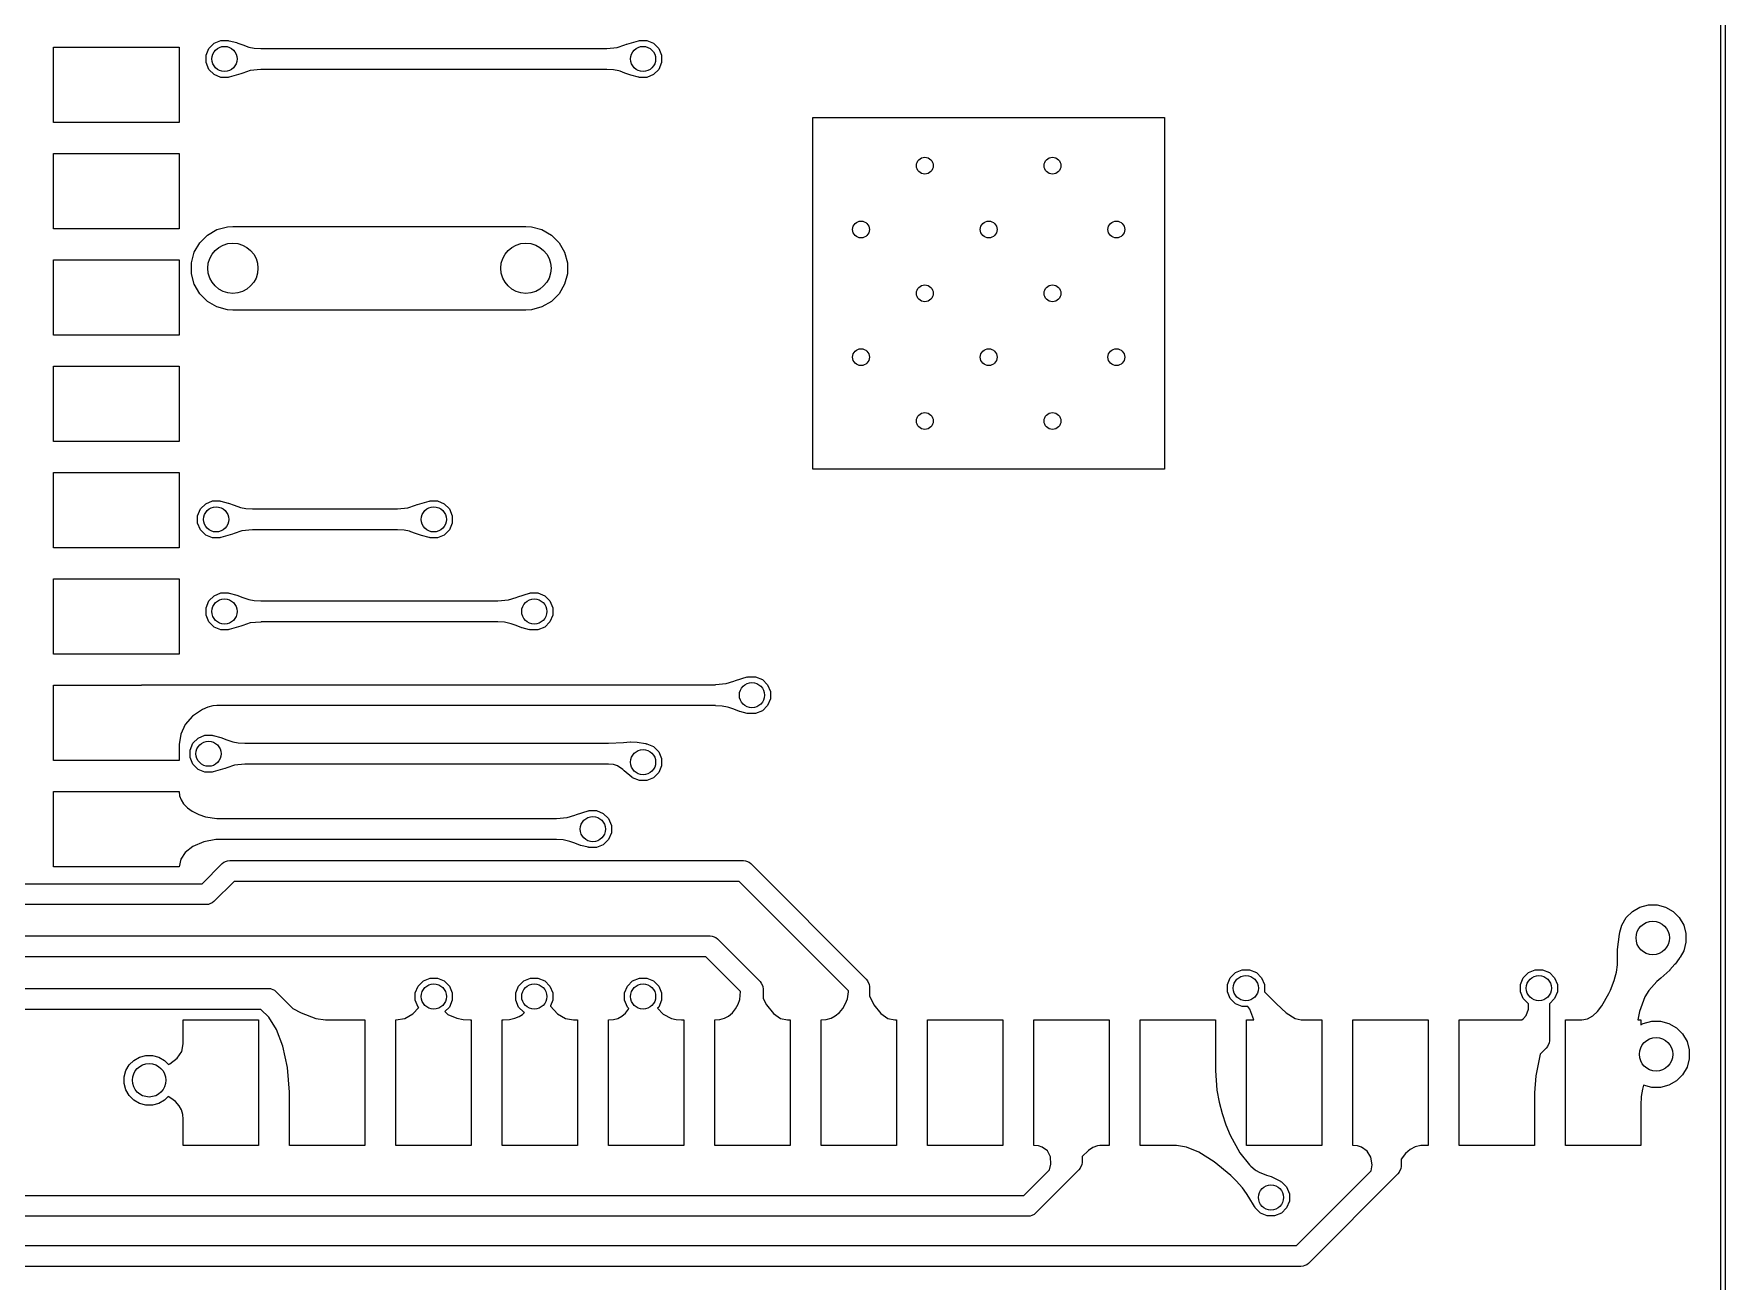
# Model space of a CAD drawing. Extents: x 89 to 178, y -115 to -57.
# Drawn here: x 151.82 to 172.03, y -87.2 to -72.3 of the extents above; entities that cross this region are included whole.
import ezdxf

# ---------------------------------------------------------------- set-up
doc = ezdxf.new("R2010")
doc.units = 0
doc.layers.add('BLACK', color=7, linetype='CONTINUOUS')

msp = doc.modelspace()

# ---------------------------------------------------------------- linework, layer by layer
at = {"layer": 'BLACK', "linetype": 'CONTINUOUS'}
for p, q in [((171.975, -90.3), (171.975091, -63.030772)), ((172.025092, -63.020889), (172.025, -90.275)), ((152.057999, -73.36), (152.057999, -72.46)), ((152.057999, -72.46), (153.557999, -72.46)), ((153.557999, -72.46), (153.557999, -73.36)), ((153.879323, -72.556105), (153.912919, -72.474997)), ((153.912919, -72.474997), (153.974997, -72.412919)), ((153.974997, -72.412919), (154.056105, -72.379323)), ((154.056105, -72.379323), (154.143895, -72.379323)), ((154.143895, -72.379323), (154.152325, -72.382815)), ((154.152325, -72.382815), (154.155238, -72.382249)), ((154.155238, -72.382249), (154.155791, -72.382375)), ((154.155791, -72.382375), (154.245672, -72.40544)), ((154.245672, -72.40544), (154.246805, -72.405795)), ((154.246805, -72.405795), (154.317303, -72.431993)), ((154.317303, -72.431993), (154.390248, -72.457943)), ((154.390248, -72.457943), (154.390252, -72.457943)), ((154.390252, -72.457943), (154.390253, -72.457944)), ((154.390253, -72.457944), (154.455291, -72.470367)), ((154.455291, -72.470367), (154.455293, -72.470367)), ((154.455293, -72.470367), (154.455298, -72.470368)), ((154.455298, -72.470368), (154.534576, -72.474431)), ((154.534576, -72.474431), (154.535772, -72.475)), ((154.535772, -72.475), (158.662893, -72.475)), ((158.662893, -72.475), (158.664964, -72.474029)), ((158.664964, -72.474029), (158.791634, -72.462466)), ((158.791634, -72.462466), (158.882702, -72.431994)), ((158.882702, -72.431994), (158.903221, -72.423827)), ((158.903221, -72.423827), (158.904269, -72.423467)), ((158.904269, -72.423467), (159.043913, -72.382869)), ((159.043913, -72.382869), (159.046785, -72.383185)), ((159.046785, -72.383185), (159.056111, -72.379323)), ((159.056111, -72.379323), (159.143901, -72.379323)), ((159.143901, -72.379323), (159.225009, -72.412919)), ((159.225009, -72.412919), (159.287087, -72.474997)), ((159.287087, -72.474997), (159.320683, -72.556105)), ((153.879323, -72.643895), (153.879323, -72.556105)), ((153.912919, -72.725003), (153.879323, -72.643895)), ((153.974997, -72.787081), (153.912919, -72.725003)), ((154.535041, -72.72597), (154.408366, -72.737534)), ((154.53711, -72.725), (154.535041, -72.72597)), ((158.664236, -72.725), (154.53711, -72.725)), ((158.66543, -72.725568), (158.664236, -72.725)), ((158.744714, -72.729632), (158.66543, -72.725568)), ((158.80975, -72.742055), (158.744714, -72.729632)), ((159.287087, -72.725003), (159.225009, -72.787081)), ((159.320683, -72.643895), (159.287087, -72.725003)), ((159.320683, -72.556105), (159.320683, -72.643895)), ((154.056105, -72.820677), (153.974997, -72.787081)), ((154.143895, -72.820677), (154.056105, -72.820677)), ((154.153222, -72.816813), (154.143895, -72.820677)), ((154.156093, -72.81713), (154.153222, -72.816813)), ((154.29573, -72.776532), (154.156093, -72.81713)), ((154.296789, -72.776168), (154.29573, -72.776532)), ((154.317293, -72.768009), (154.296789, -72.776168)), ((154.317336, -72.767993), (154.317293, -72.768009)), ((154.408366, -72.737534), (154.317336, -72.767993)), ((158.809754, -72.742056), (158.80975, -72.742055)), ((158.809758, -72.742057), (158.809754, -72.742056)), ((158.825289, -72.747581), (158.809758, -72.742057)), ((158.88268, -72.767997), (158.825289, -72.747581)), ((158.953183, -72.794197), (158.88268, -72.767997)), ((158.954351, -72.794563), (158.953183, -72.794197)), ((159.044191, -72.817618), (158.954351, -72.794563)), ((159.044767, -72.81775), (159.044191, -72.817618)), ((159.047678, -72.817183), (159.044767, -72.81775)), ((159.056111, -72.820677), (159.047678, -72.817183)), ((159.143901, -72.820677), (159.056111, -72.820677)), ((159.225009, -72.787081), (159.143901, -72.820677)), ((161.127999, -77.5), (161.127999, -73.3)), ((161.127999, -73.3), (165.327999, -73.3)), ((165.327999, -73.3), (165.327999, -77.5)), ((153.557999, -73.36), (152.057999, -73.36)), ((152.057999, -74.63), (152.057999, -73.73)), ((152.057999, -73.73), (153.557999, -73.73)), ((153.557999, -73.73), (153.557999, -74.63)), ((153.557999, -74.63), (152.057999, -74.63)), ((153.803323, -74.795619), (153.895619, -74.703323)), ((153.895619, -74.703323), (154.008658, -74.63806)), ((154.008658, -74.63806), (154.134737, -74.604278)), ((154.134737, -74.604278), (154.2, -74.6)), ((154.2, -74.6), (157.7, -74.6)), ((157.7, -74.6), (157.765263, -74.604278)), ((157.765263, -74.604278), (157.891342, -74.63806)), ((157.891342, -74.63806), (158.004381, -74.703323)), ((158.004381, -74.703323), (158.096677, -74.795619)), ((153.704278, -75.034737), (153.73806, -74.908658)), ((153.73806, -74.908658), (153.803323, -74.795619)), ((158.096677, -74.795619), (158.16194, -74.908658)), ((158.16194, -74.908658), (158.195722, -75.034737)), ((152.057999, -75.9), (152.057999, -75)), ((152.057999, -75), (153.557999, -75)), ((153.557999, -75), (153.557999, -75.9)), ((153.704278, -75.165263), (153.704278, -75.034737)), ((158.195722, -75.034737), (158.195722, -75.165263)), ((153.73806, -75.291342), (153.704278, -75.165263)), ((153.803323, -75.404381), (153.73806, -75.291342)), ((158.16194, -75.291342), (158.096677, -75.404381)), ((158.195722, -75.165263), (158.16194, -75.291342)), ((153.895619, -75.496677), (153.803323, -75.404381)), ((154.008658, -75.56194), (153.895619, -75.496677)), ((158.004381, -75.496677), (157.891342, -75.56194)), ((158.096677, -75.404381), (158.004381, -75.496677)), ((154.134737, -75.595722), (154.008658, -75.56194)), ((154.2, -75.6), (154.134737, -75.595722)), ((157.7, -75.6), (154.2, -75.6)), ((157.765263, -75.595722), (157.7, -75.6)), ((157.891342, -75.56194), (157.765263, -75.595722)), ((153.557999, -75.9), (152.057999, -75.9)), ((152.057999, -77.17), (152.057999, -76.27)), ((152.057999, -76.27), (153.557999, -76.27)), ((153.557999, -76.27), (153.557999, -77.17)), ((153.557999, -77.17), (152.057999, -77.17)), ((152.057999, -78.44), (152.057999, -77.54)), ((152.057999, -77.54), (153.557999, -77.54)), ((153.557999, -77.54), (153.557999, -78.44)), ((165.327999, -77.5), (161.127999, -77.5)), ((153.779323, -78.056105), (153.812919, -77.974997)), ((153.812919, -77.974997), (153.874997, -77.912919)), ((153.874997, -77.912919), (153.956105, -77.879323)), ((153.956105, -77.879323), (154.043895, -77.879323)), ((154.043895, -77.879323), (154.052325, -77.882815)), ((154.052325, -77.882815), (154.055238, -77.882249)), ((154.055238, -77.882249), (154.055791, -77.882375)), ((154.055791, -77.882375), (154.145672, -77.90544)), ((154.145672, -77.90544), (154.146805, -77.905795)), ((154.146805, -77.905795), (154.217303, -77.931993)), ((154.217303, -77.931993), (154.290248, -77.957943)), ((154.290248, -77.957943), (154.290252, -77.957943)), ((154.290252, -77.957943), (154.290253, -77.957944)), ((154.290253, -77.957944), (154.355291, -77.970367)), ((154.355291, -77.970367), (154.355293, -77.970367)), ((154.355293, -77.970367), (154.355298, -77.970368)), ((154.355298, -77.970368), (154.434576, -77.974431)), ((154.434576, -77.974431), (154.435772, -77.975)), ((154.435772, -77.975), (156.162887, -77.975)), ((156.162887, -77.975), (156.164958, -77.974029)), ((156.164958, -77.974029), (156.291628, -77.962466)), ((156.291628, -77.962466), (156.382696, -77.931994)), ((156.382696, -77.931994), (156.403215, -77.923827)), ((156.403215, -77.923827), (156.404263, -77.923467)), ((156.404263, -77.923467), (156.543907, -77.882869)), ((156.543907, -77.882869), (156.546779, -77.883185)), ((156.546779, -77.883185), (156.556105, -77.879323)), ((156.556105, -77.879323), (156.643895, -77.879323)), ((156.643895, -77.879323), (156.725003, -77.912919)), ((156.725003, -77.912919), (156.787081, -77.974997)), ((156.787081, -77.974997), (156.820677, -78.056105)), ((153.779323, -78.143895), (153.779323, -78.056105)), ((153.812919, -78.225003), (153.779323, -78.143895)), ((156.820677, -78.143895), (156.787081, -78.225003)), ((156.820677, -78.056105), (156.820677, -78.143895)), ((153.874997, -78.287081), (153.812919, -78.225003)), ((153.956105, -78.320677), (153.874997, -78.287081)), ((154.043895, -78.320677), (153.956105, -78.320677)), ((154.053222, -78.316813), (154.043895, -78.320677)), ((154.056093, -78.31713), (154.053222, -78.316813)), ((154.19573, -78.276532), (154.056093, -78.31713)), ((154.196789, -78.276168), (154.19573, -78.276532)), ((154.217293, -78.268009), (154.196789, -78.276168)), ((154.217336, -78.267993), (154.217293, -78.268009)), ((154.308366, -78.237534), (154.217336, -78.267993)), ((154.435041, -78.22597), (154.308366, -78.237534)), ((154.43711, -78.225), (154.435041, -78.22597)), ((156.16423, -78.225), (154.43711, -78.225)), ((156.165424, -78.225568), (156.16423, -78.225)), ((156.244708, -78.229632), (156.165424, -78.225568)), ((156.309744, -78.242055), (156.244708, -78.229632)), ((156.309748, -78.242056), (156.309744, -78.242055)), ((156.309752, -78.242057), (156.309748, -78.242056)), ((156.325283, -78.247581), (156.309752, -78.242057)), ((156.382674, -78.267997), (156.325283, -78.247581)), ((156.453177, -78.294197), (156.382674, -78.267997)), ((156.454345, -78.294563), (156.453177, -78.294197)), ((156.544185, -78.317618), (156.454345, -78.294563)), ((156.544761, -78.31775), (156.544185, -78.317618)), ((156.547672, -78.317183), (156.544761, -78.31775)), ((156.556105, -78.320677), (156.547672, -78.317183)), ((156.643895, -78.320677), (156.556105, -78.320677)), ((156.725003, -78.287081), (156.643895, -78.320677)), ((156.787081, -78.225003), (156.725003, -78.287081)), ((153.557999, -78.44), (152.057999, -78.44)), ((152.057999, -79.71), (152.057999, -78.81)), ((152.057999, -78.81), (153.557999, -78.81)), ((153.557999, -78.81), (153.557999, -79.71)), ((153.974997, -79.012919), (154.056105, -78.979323)), ((154.056105, -78.979323), (154.143895, -78.979323)), ((154.143895, -78.979323), (154.152325, -78.982815)), ((154.152325, -78.982815), (154.155238, -78.982249)), ((154.155238, -78.982249), (154.155791, -78.982375)), ((154.155791, -78.982375), (154.245672, -79.00544)), ((157.604263, -79.023467), (157.743907, -78.982869)), ((157.743907, -78.982869), (157.746779, -78.983185)), ((157.746779, -78.983185), (157.756105, -78.979323)), ((157.756105, -78.979323), (157.843895, -78.979323)), ((157.843895, -78.979323), (157.925003, -79.012919)), ((153.879323, -79.156105), (153.912919, -79.074997)), ((153.879323, -79.243895), (153.879323, -79.156105)), ((153.912919, -79.074997), (153.974997, -79.012919)), ((154.245672, -79.00544), (154.246805, -79.005795)), ((154.246805, -79.005795), (154.317303, -79.031993)), ((154.317303, -79.031993), (154.390248, -79.057943)), ((154.390248, -79.057943), (154.390252, -79.057943)), ((154.390252, -79.057943), (154.390253, -79.057944)), ((154.390253, -79.057944), (154.455291, -79.070367)), ((154.455291, -79.070367), (154.455293, -79.070367)), ((154.455293, -79.070367), (154.455298, -79.070368)), ((154.455298, -79.070368), (154.534576, -79.074431)), ((154.534576, -79.074431), (154.535772, -79.075)), ((154.535772, -79.075), (157.362887, -79.075)), ((157.362887, -79.075), (157.364958, -79.074029)), ((157.364958, -79.074029), (157.491628, -79.062466)), ((157.491628, -79.062466), (157.582696, -79.031994)), ((157.582696, -79.031994), (157.603215, -79.023827)), ((157.603215, -79.023827), (157.604263, -79.023467)), ((157.925003, -79.012919), (157.987081, -79.074997)), ((157.987081, -79.074997), (158.020677, -79.156105)), ((158.020677, -79.156105), (158.020677, -79.243895)), ((153.912919, -79.325003), (153.879323, -79.243895)), ((153.974997, -79.387081), (153.912919, -79.325003)), ((154.056105, -79.420677), (153.974997, -79.387081)), ((154.29573, -79.376532), (154.156093, -79.41713)), ((154.296789, -79.376168), (154.29573, -79.376532)), ((154.317293, -79.368009), (154.296789, -79.376168)), ((154.317336, -79.367993), (154.317293, -79.368009)), ((154.408366, -79.337534), (154.317336, -79.367993)), ((154.535041, -79.32597), (154.408366, -79.337534)), ((154.53711, -79.325), (154.535041, -79.32597)), ((157.36423, -79.325), (154.53711, -79.325)), ((157.365424, -79.325568), (157.36423, -79.325)), ((157.444708, -79.329632), (157.365424, -79.325568)), ((157.509744, -79.342055), (157.444708, -79.329632)), ((157.509748, -79.342056), (157.509744, -79.342055)), ((157.509752, -79.342057), (157.509748, -79.342056)), ((157.525283, -79.347581), (157.509752, -79.342057)), ((157.582674, -79.367997), (157.525283, -79.347581)), ((157.653177, -79.394197), (157.582674, -79.367997)), ((157.654345, -79.394563), (157.653177, -79.394197)), ((157.744185, -79.417618), (157.654345, -79.394563)), ((157.925003, -79.387081), (157.843895, -79.420677)), ((157.987081, -79.325003), (157.925003, -79.387081)), ((158.020677, -79.243895), (157.987081, -79.325003)), ((154.143895, -79.420677), (154.056105, -79.420677)), ((154.153222, -79.416813), (154.143895, -79.420677)), ((154.156093, -79.41713), (154.153222, -79.416813)), ((157.744761, -79.41775), (157.744185, -79.417618)), ((157.747672, -79.417183), (157.744761, -79.41775)), ((157.756105, -79.420677), (157.747672, -79.417183)), ((157.843895, -79.420677), (157.756105, -79.420677)), ((153.557999, -79.71), (152.057999, -79.71)), ((160.204263, -80.023467), (160.343907, -79.982869)), ((160.343907, -79.982869), (160.346779, -79.983185)), ((160.346779, -79.983185), (160.356105, -79.979323)), ((160.356105, -79.979323), (160.443895, -79.979323)), ((160.443895, -79.979323), (160.525003, -80.012919)), ((152.057999, -80.98), (152.057999, -80.08)), ((152.057999, -80.08), (153.10734, -80.08)), ((153.10734, -80.08), (153.113612, -80.077402)), ((153.113612, -80.077402), (153.113613, -80.077402)), ((153.113613, -80.077402), (153.137999, -80.075)), ((153.137999, -80.075), (159.962887, -80.075)), ((159.962887, -80.075), (159.964958, -80.074029)), ((159.964958, -80.074029), (160.091628, -80.062466)), ((160.091628, -80.062466), (160.182696, -80.031994)), ((160.182696, -80.031994), (160.203215, -80.023827)), ((160.203215, -80.023827), (160.204263, -80.023467)), ((160.525003, -80.012919), (160.587081, -80.074997)), ((160.587081, -80.074997), (160.620677, -80.156105)), ((160.620677, -80.156105), (160.620677, -80.243895)), ((153.835468, -80.371685), (153.718443, -80.450341)), ((153.900493, -80.344575), (153.835468, -80.371685)), ((153.962348, -80.328968), (153.900493, -80.344575)), ((154.007999, -80.325), (153.962348, -80.328968)), ((159.96423, -80.325), (154.007999, -80.325)), ((159.965424, -80.325568), (159.96423, -80.325)), ((160.044708, -80.329632), (159.965424, -80.325568)), ((160.109744, -80.342055), (160.044708, -80.329632)), ((160.109748, -80.342056), (160.109744, -80.342055)), ((160.109752, -80.342057), (160.109748, -80.342056)), ((160.125283, -80.347581), (160.109752, -80.342057)), ((160.182674, -80.367997), (160.125283, -80.347581)), ((160.253177, -80.394197), (160.182674, -80.367997)), ((160.254345, -80.394563), (160.253177, -80.394197)), ((160.344185, -80.417618), (160.254345, -80.394563)), ((160.525003, -80.387081), (160.443895, -80.420677)), ((160.587081, -80.325003), (160.525003, -80.387081)), ((160.620677, -80.243895), (160.587081, -80.325003)), ((153.630477, -80.550543), (153.57654, -80.664477)), ((153.718443, -80.450341), (153.630477, -80.550543)), ((160.344761, -80.41775), (160.344185, -80.417618)), ((160.347672, -80.417183), (160.344761, -80.41775)), ((160.356105, -80.420677), (160.347672, -80.417183)), ((160.443895, -80.420677), (160.356105, -80.420677)), ((153.57654, -80.664477), (153.557999, -80.790325)), ((153.557999, -80.790325), (153.557999, -80.98)), ((153.688824, -80.856105), (153.72242, -80.774997)), ((153.72242, -80.774997), (153.784498, -80.712919)), ((153.784498, -80.712919), (153.865606, -80.679323)), ((153.865606, -80.679323), (153.953396, -80.679323)), ((153.953396, -80.679323), (153.961826, -80.682815)), ((153.961826, -80.682815), (153.964739, -80.682249)), ((153.964739, -80.682249), (153.965292, -80.682375)), ((153.965292, -80.682375), (154.055173, -80.70544)), ((154.055173, -80.70544), (154.056306, -80.705795)), ((154.056306, -80.705795), (154.126804, -80.731993)), ((154.126804, -80.731993), (154.199749, -80.757943)), ((154.199749, -80.757943), (154.199753, -80.757943)), ((154.199753, -80.757943), (154.199754, -80.757944)), ((154.199754, -80.757944), (154.264792, -80.770367)), ((154.264792, -80.770367), (154.264794, -80.770367)), ((154.264794, -80.770367), (154.264799, -80.770368)), ((154.264799, -80.770368), (154.344077, -80.774431)), ((154.344077, -80.774431), (154.345273, -80.775)), ((154.345273, -80.775), (158.687236, -80.775)), ((158.687236, -80.775), (158.688611, -80.774385)), ((158.688611, -80.774385), (158.865753, -80.76453)), ((158.865753, -80.76453), (158.946697, -80.758221)), ((158.946697, -80.758221), (158.948037, -80.758196)), ((158.948037, -80.758196), (159.028809, -80.76133)), ((159.028809, -80.76133), (159.030154, -80.761462)), ((159.030154, -80.761462), (159.130024, -80.777144)), ((159.130024, -80.777144), (159.13191, -80.777441)), ((159.13191, -80.777441), (159.134991, -80.779323)), ((159.134991, -80.779323), (159.143895, -80.779323)), ((159.143895, -80.779323), (159.225003, -80.812919)), ((153.557999, -80.98), (152.057999, -80.98)), ((153.688824, -80.943895), (153.688824, -80.856105)), ((153.72242, -81.025003), (153.688824, -80.943895)), ((159.225003, -80.812919), (159.287081, -80.874997)), ((159.287081, -80.874997), (159.320677, -80.956105)), ((159.320677, -80.956105), (159.320677, -81.043895)), ((153.784498, -81.087081), (153.72242, -81.025003)), ((153.865606, -81.120677), (153.784498, -81.087081)), ((153.953396, -81.120677), (153.865606, -81.120677)), ((153.962723, -81.116813), (153.953396, -81.120677)), ((153.965594, -81.11713), (153.962723, -81.116813)), ((154.105231, -81.076532), (153.965594, -81.11713)), ((154.10629, -81.076168), (154.105231, -81.076532)), ((154.126794, -81.068009), (154.10629, -81.076168)), ((154.126837, -81.067993), (154.126794, -81.068009)), ((154.217867, -81.037534), (154.126837, -81.067993)), ((154.344542, -81.02597), (154.217867, -81.037534)), ((154.346611, -81.025), (154.344542, -81.02597)), ((158.68687, -81.025), (154.346611, -81.025)), ((158.688425, -81.025779), (158.68687, -81.025)), ((158.745004, -81.029838), (158.688425, -81.025779)), ((158.745006, -81.029838), (158.745004, -81.029838)), ((158.74501, -81.029839), (158.745006, -81.029838)), ((158.793401, -81.043714), (158.74501, -81.029839)), ((158.793403, -81.043715), (158.793401, -81.043714)), ((158.85822, -81.089359), (158.793402, -81.043715)), ((158.793402, -81.043715), (158.793403, -81.043715)), ((158.85822, -81.08936), (158.85822, -81.089359)), ((158.872913, -81.103224), (158.85822, -81.08936)), ((158.873518, -81.103756), (158.872913, -81.103224)), ((158.965054, -81.178917), (158.873518, -81.103756)), ((158.965943, -81.179579), (158.965054, -81.178917)), ((158.967889, -81.179973), (158.965943, -81.179579)), ((158.974997, -81.187081), (158.967889, -81.179973)), ((159.056105, -81.220677), (158.974997, -81.187081)), ((159.225003, -81.187081), (159.143895, -81.220677)), ((159.287081, -81.125003), (159.225003, -81.187081)), ((159.320677, -81.043895), (159.287081, -81.125003)), ((152.057999, -82.25), (152.057999, -81.35)), ((152.057999, -81.35), (153.557999, -81.35)), ((153.557999, -81.35), (153.563571, -81.400925)), ((153.563571, -81.400925), (153.581366, -81.451526)), ((159.143895, -81.220677), (159.056105, -81.220677)), ((153.581366, -81.451526), (153.609556, -81.496692)), ((153.609556, -81.496692), (153.65691, -81.54597)), ((153.65691, -81.54597), (153.713997, -81.586987)), ((153.713997, -81.586987), (153.793161, -81.626868)), ((158.304265, -81.623467), (158.443909, -81.582869)), ((158.443909, -81.582869), (158.446781, -81.583185)), ((158.446781, -81.583185), (158.456107, -81.579323)), ((158.456107, -81.579323), (158.543897, -81.579323)), ((158.543897, -81.579323), (158.625005, -81.612919)), ((158.625005, -81.612919), (158.687083, -81.674997)), ((153.793161, -81.626868), (153.874341, -81.65457)), ((153.874341, -81.65457), (154.007999, -81.675)), ((154.007999, -81.675), (158.062889, -81.675)), ((158.062889, -81.675), (158.06496, -81.674029)), ((158.06496, -81.674029), (158.19163, -81.662466)), ((158.19163, -81.662466), (158.282698, -81.631994)), ((158.282698, -81.631994), (158.303217, -81.623827)), ((158.303217, -81.623827), (158.304265, -81.623467)), ((158.687083, -81.674997), (158.720679, -81.756105)), ((158.720679, -81.756105), (158.720679, -81.843895)), ((153.723278, -82.007497), (153.630632, -82.078822)), ((153.854437, -81.951179), (153.723278, -82.007497)), ((153.997344, -81.925186), (153.854437, -81.951179)), ((154.007999, -81.925), (153.997344, -81.925186)), ((158.064232, -81.925), (154.007999, -81.925)), ((158.065426, -81.925568), (158.064232, -81.925)), ((158.14471, -81.929632), (158.065426, -81.925568)), ((158.209746, -81.942055), (158.14471, -81.929632)), ((158.20975, -81.942056), (158.209746, -81.942055)), ((158.209754, -81.942057), (158.20975, -81.942056)), ((158.225285, -81.947581), (158.209754, -81.942057)), ((158.282676, -81.967997), (158.225285, -81.947581)), ((158.353179, -81.994197), (158.282676, -81.967997)), ((158.354347, -81.994563), (158.353179, -81.994197)), ((158.444187, -82.017618), (158.354347, -81.994563)), ((158.444763, -82.01775), (158.444187, -82.017618)), ((158.447674, -82.017183), (158.444763, -82.01775)), ((158.456107, -82.020677), (158.447674, -82.017183)), ((158.543897, -82.020677), (158.456107, -82.020677)), ((158.625005, -81.987081), (158.543897, -82.020677)), ((158.687083, -81.925003), (158.625005, -81.987081)), ((158.720679, -81.843895), (158.687083, -81.925003)), ((153.576483, -82.159163), (153.557999, -82.25)), ((153.630632, -82.078822), (153.576483, -82.159163)), ((153.833223, -82.452), (154.073611, -82.211612)), ((154.073611, -82.211612), (154.092547, -82.196071)), ((154.092547, -82.196071), (154.092553, -82.196066)), ((154.092553, -82.196066), (154.124414, -82.182868)), ((154.124414, -82.182868), (154.137612, -82.177402)), ((154.137612, -82.177402), (154.137613, -82.177402)), ((154.137613, -82.177402), (154.161999, -82.175)), ((154.161999, -82.175), (160.297999, -82.175)), ((160.297999, -82.175), (160.322385, -82.177402)), ((160.322385, -82.177402), (160.322386, -82.177402)), ((160.322386, -82.177402), (160.335583, -82.182868)), ((160.335583, -82.182868), (160.367445, -82.196066)), ((160.367445, -82.196066), (160.36745, -82.196071)), ((160.36745, -82.196071), (160.386387, -82.211612)), ((160.386387, -82.211612), (161.766388, -83.591612)), ((153.557999, -82.25), (152.057999, -82.25)), ((154.213775, -82.425), (153.973387, -82.665388)), ((160.246223, -82.425), (154.213775, -82.425)), ((161.552999, -83.731776), (160.246223, -82.425)), ((145.723, -82.452), (153.833223, -82.452)), ((153.884999, -82.702), (145.774776, -82.702)), ((153.909385, -82.699598), (153.884999, -82.702)), ((153.909386, -82.699598), (153.909385, -82.699598)), ((153.923154, -82.693895), (153.909386, -82.699598)), ((153.954445, -82.680934), (153.923154, -82.693895)), ((153.95445, -82.680928), (153.954445, -82.680934)), ((153.973387, -82.665388), (153.95445, -82.680928)), ((170.842659, -82.856495), (170.916495, -82.782659)), ((170.916495, -82.782659), (171.006927, -82.730448)), ((171.006927, -82.730448), (171.10779, -82.703422)), ((171.10779, -82.703422), (171.21221, -82.703422)), ((171.21221, -82.703422), (171.313073, -82.730448)), ((171.313073, -82.730448), (171.403505, -82.782659)), ((171.403505, -82.782659), (171.477341, -82.856495)), ((170.766117, -83.034392), (170.767804, -83.031432)), ((170.767804, -83.031432), (170.790448, -82.946927)), ((170.790448, -82.946927), (170.842659, -82.856495)), ((171.477341, -82.856495), (171.529552, -82.946927)), ((171.529552, -82.946927), (171.556578, -83.04779)), ((146.1, -83.075), (159.9, -83.075)), ((159.9, -83.075), (159.924386, -83.077402)), ((159.924386, -83.077402), (159.924387, -83.077402)), ((159.924387, -83.077402), (159.937584, -83.082868)), ((159.937584, -83.082868), (159.969446, -83.096066)), ((159.969446, -83.096066), (159.969451, -83.096071)), ((159.969451, -83.096071), (159.988388, -83.111612)), ((159.988388, -83.111612), (160.496387, -83.619611)), ((170.740571, -83.236847), (170.763422, -83.05575)), ((170.763422, -83.04779), (170.76532, -83.040704)), ((170.763422, -83.05575), (170.763422, -83.04779)), ((170.76532, -83.040704), (170.766117, -83.034392)), ((171.556578, -83.15221), (171.529552, -83.253073)), ((171.556578, -83.04779), (171.556578, -83.15221)), ((159.848224, -83.325), (146.151777, -83.325)), ((160.264457, -83.741233), (159.848224, -83.325)), ((170.727519, -83.507193), (170.737332, -83.420486)), ((170.737332, -83.420486), (170.73878, -83.336627)), ((170.73878, -83.336627), (170.740481, -83.238109)), ((170.740481, -83.238109), (170.740571, -83.236847)), ((171.425562, -83.414123), (171.365669, -83.482483)), ((171.426218, -83.413304), (171.425562, -83.414123)), ((171.476386, -83.344459), (171.426218, -83.413304)), ((171.477341, -83.343505), (171.476386, -83.344459)), ((171.478329, -83.341793), (171.477341, -83.343505)), ((171.485428, -83.332052), (171.478329, -83.341793)), ((171.485684, -83.331685), (171.485428, -83.332052)), ((171.486498, -83.327643), (171.485684, -83.331685)), ((171.529552, -83.253073), (171.486498, -83.327643)), ((156.412919, -83.674997), (156.474997, -83.612919)), ((156.474997, -83.612919), (156.556105, -83.579323)), ((156.556105, -83.579323), (156.643895, -83.579323)), ((156.643895, -83.579323), (156.725003, -83.612919)), ((156.725003, -83.612919), (156.787081, -83.674997)), ((157.612919, -83.674997), (157.674997, -83.612919)), ((157.674997, -83.612919), (157.756105, -83.579323)), ((157.756105, -83.579323), (157.843895, -83.579323)), ((157.843895, -83.579323), (157.925003, -83.612919)), ((157.925003, -83.612919), (157.987081, -83.674997)), ((158.912919, -83.674997), (158.974997, -83.612919)), ((158.974997, -83.612919), (159.056105, -83.579323)), ((159.056105, -83.579323), (159.143895, -83.579323)), ((159.143895, -83.579323), (159.225003, -83.612919)), ((159.225003, -83.612919), (159.287081, -83.674997)), ((160.496387, -83.619611), (160.511927, -83.638547)), ((160.511927, -83.638547), (160.511933, -83.638553)), ((160.511933, -83.638553), (160.524729, -83.669446)), ((161.766388, -83.591612), (161.781933, -83.610554)), ((161.781933, -83.610554), (161.800597, -83.655614)), ((166.079323, -83.656105), (166.112919, -83.574997)), ((166.112919, -83.574997), (166.174997, -83.512919)), ((166.174997, -83.512919), (166.256105, -83.479323)), ((166.256105, -83.479323), (166.343895, -83.479323)), ((166.343895, -83.479323), (166.425003, -83.512919)), ((166.425003, -83.512919), (166.487081, -83.574997)), ((166.487081, -83.574997), (166.520677, -83.656105)), ((169.579323, -83.656107), (169.612919, -83.574999)), ((169.612919, -83.574999), (169.674997, -83.512921)), ((169.674997, -83.512921), (169.756105, -83.479325)), ((169.756105, -83.479325), (169.843895, -83.479325)), ((169.843895, -83.479325), (169.925003, -83.512921)), ((169.925003, -83.512921), (169.987081, -83.574999)), ((169.987081, -83.574999), (170.020677, -83.656107)), ((170.655055, -83.723869), (170.70097, -83.609018)), ((170.70097, -83.609018), (170.712784, -83.563706)), ((170.712784, -83.563706), (170.727516, -83.507207)), ((170.727516, -83.507201), (170.727519, -83.507193)), ((170.727516, -83.507207), (170.727516, -83.507201)), ((171.210295, -83.621936), (171.11298, -83.728088)), ((171.257139, -83.581672), (171.210295, -83.621936)), ((171.257401, -83.581439), (171.257139, -83.581672)), ((171.364758, -83.483413), (171.257401, -83.581439)), ((171.365669, -83.482483), (171.364758, -83.483413)), ((146.472, -83.703), (154.625999, -83.703)), ((154.625999, -83.703), (154.650385, -83.705402)), ((154.650385, -83.705402), (154.650386, -83.705402)), ((154.650386, -83.705402), (154.656655, -83.707999)), ((154.656655, -83.707999), (154.695445, -83.724066)), ((154.695445, -83.724066), (154.69545, -83.724071)), ((154.69545, -83.724071), (154.714387, -83.739612)), ((154.714387, -83.739612), (154.915675, -83.9409)), ((156.379323, -83.756105), (156.412919, -83.674997)), ((156.379323, -83.843895), (156.379323, -83.756105)), ((156.787081, -83.674997), (156.820677, -83.756105)), ((156.820677, -83.756105), (156.820677, -83.843895)), ((157.579323, -83.756105), (157.612919, -83.674997)), ((157.579323, -83.843895), (157.579323, -83.756105)), ((157.987081, -83.674997), (158.020677, -83.756105)), ((158.020677, -83.756105), (158.020677, -83.843895)), ((158.879323, -83.756105), (158.912919, -83.674997)), ((158.879323, -83.843895), (158.879323, -83.756105)), ((159.287081, -83.674997), (159.320677, -83.756105)), ((159.320677, -83.756105), (159.320677, -83.843895)), ((160.236567, -83.890975), (160.256565, -83.833843)), ((160.256565, -83.833843), (160.264457, -83.741233)), ((160.524729, -83.669446), (160.5291, -83.68)), ((160.5291, -83.68), (160.530597, -83.683613)), ((160.530597, -83.683613), (160.532999, -83.707999)), ((160.532999, -83.707999), (160.532999, -83.821756)), ((160.532999, -83.821756), (160.572293, -83.897886)), ((161.519593, -83.885018), (161.542219, -83.826989)), ((161.542219, -83.826989), (161.552999, -83.742844)), ((161.552999, -83.742844), (161.552999, -83.731776)), ((161.800597, -83.655614), (161.802999, -83.68)), ((161.802999, -83.68), (161.802999, -83.793278)), ((161.802999, -83.793278), (161.8565, -83.900066)), ((166.079323, -83.743895), (166.079323, -83.656105)), ((166.112919, -83.825003), (166.079323, -83.743895)), ((166.174997, -83.887081), (166.112919, -83.825003)), ((166.520677, -83.743895), (166.520675, -83.743899)), ((166.520675, -83.743899), (166.664454, -83.887677)), ((166.520677, -83.656105), (166.520677, -83.743895)), ((169.579323, -83.743897), (169.579323, -83.656107)), ((169.612919, -83.825005), (169.579323, -83.743897)), ((169.674997, -83.887083), (169.612919, -83.825005)), ((169.987081, -83.825005), (169.925003, -83.887083)), ((170.020677, -83.743897), (169.987081, -83.825005)), ((170.020677, -83.656107), (170.020677, -83.743897)), ((170.550079, -83.912413), (170.636555, -83.763523)), ((170.636555, -83.763523), (170.655055, -83.723869)), ((171.063838, -83.80451), (171.002064, -83.978539)), ((171.064141, -83.803915), (171.063838, -83.80451)), ((171.064158, -83.803887), (171.064141, -83.803915)), ((171.112964, -83.728109), (171.064158, -83.803887)), ((171.112967, -83.728104), (171.112964, -83.728109)), ((171.112971, -83.728099), (171.112967, -83.728104)), ((171.112974, -83.728095), (171.112971, -83.728099)), ((171.11298, -83.728088), (171.112974, -83.728095)), ((154.532381, -83.953), (146.523777, -83.953)), ((154.629825, -84.047991), (154.532381, -83.953)), ((154.915675, -83.9409), (155.01669, -83.995518)), ((155.01669, -83.995518), (155.190341, -84.061624)), ((156.253518, -84.061629), (156.349446, -84.007779)), ((156.349446, -84.007779), (156.42047, -83.932554)), ((156.412919, -83.925003), (156.379323, -83.843895)), ((156.42047, -83.932554), (156.412919, -83.925003)), ((156.787081, -83.925003), (156.731841, -83.980242)), ((156.731841, -83.980242), (156.766276, -84.013548)), ((156.766276, -84.013548), (156.875211, -84.059559)), ((156.820677, -83.843895), (156.787081, -83.925003)), ((157.568605, -84.060001), (157.620191, -84.039349)), ((157.612919, -83.925003), (157.579323, -83.843895)), ((157.674997, -83.987081), (157.612919, -83.925003)), ((157.620191, -84.039349), (157.660263, -84.013489)), ((157.660263, -84.013489), (157.682869, -83.990341)), ((157.682869, -83.990341), (157.674997, -83.987081)), ((158.020677, -83.843895), (157.992999, -83.910715)), ((157.992999, -83.910715), (157.992999, -83.915329)), ((157.992999, -83.915329), (158.079044, -84.005713)), ((158.079044, -84.005713), (158.173782, -84.061626)), ((158.796924, -84.060514), (158.847408, -84.034212)), ((158.847408, -84.034212), (158.888845, -83.999953)), ((158.912919, -83.925003), (158.879323, -83.843895)), ((158.888845, -83.999953), (158.927277, -83.951705)), ((158.931467, -83.943551), (158.912919, -83.925003)), ((158.927277, -83.951705), (158.931467, -83.943551)), ((159.287081, -83.925003), (159.27311, -83.938973)), ((159.27311, -83.938973), (159.341243, -84.011598)), ((159.320677, -83.843895), (159.287081, -83.925003)), ((159.341243, -84.011598), (159.438583, -84.061792)), ((160.071488, -84.058277), (160.119656, -84.032687)), ((160.119656, -84.032687), (160.167166, -83.993494)), ((160.167166, -83.993494), (160.205176, -83.947232)), ((160.205176, -83.947232), (160.236567, -83.890975)), ((160.572293, -83.897886), (160.658103, -84.003368)), ((160.658103, -84.003368), (160.741568, -84.061416)), ((161.345032, -84.057104), (161.395033, -84.030492)), ((161.395033, -84.030492), (161.444989, -83.989923)), ((161.444989, -83.989923), (161.485684, -83.942111)), ((161.485684, -83.942111), (161.519593, -83.885018)), ((161.8565, -83.900066), (161.939992, -84.003852)), ((161.939992, -84.003852), (162.022903, -84.061407)), ((166.256105, -83.920677), (166.174997, -83.887081)), ((166.324693, -83.920677), (166.256105, -83.920677)), ((166.346738, -83.950979), (166.324693, -83.920677)), ((166.396058, -84.08), (166.346738, -83.950979)), ((166.664454, -83.887677), (166.781766, -83.99297)), ((166.781766, -83.99297), (166.889461, -84.061618)), ((169.615344, -84.064097), (169.646072, -84.026508)), ((169.646072, -84.026508), (169.675, -83.95154)), ((169.675, -83.887084), (169.674997, -83.887083)), ((169.675, -83.95154), (169.675, -83.887084)), ((169.925003, -83.887083), (169.925, -83.887084)), ((169.925, -83.887084), (169.925, -84.327999)), ((170.381029, -84.067001), (170.442493, -84.031371)), ((170.442493, -84.031371), (170.498876, -83.978158)), ((170.498876, -83.978158), (170.550079, -83.912413)), ((171.002064, -83.978539), (170.982067, -84.08)), ((153.607999, -84.363974), (153.607999, -84.08)), ((153.607999, -84.08), (154.507999, -84.08)), ((154.507999, -84.08), (154.507999, -85.58)), ((154.72003, -84.191945), (154.629825, -84.047991)), ((154.797557, -84.391322), (154.72003, -84.191945)), ((155.190341, -84.061624), (155.307614, -84.08)), ((155.307614, -84.08), (155.777999, -84.08)), ((155.777999, -84.08), (155.777999, -85.58)), ((156.147999, -85.58), (156.147999, -84.08)), ((156.147999, -84.08), (156.148191, -84.08)), ((156.148191, -84.08), (156.253518, -84.061629)), ((156.875211, -84.059559), (156.949854, -84.073954)), ((156.949854, -84.073954), (157.035119, -84.079903)), ((157.035119, -84.079903), (157.047999, -84.08)), ((157.047999, -84.08), (157.047999, -85.58)), ((157.417999, -84.08), (157.428189, -84.079926)), ((157.417999, -85.58), (157.417999, -84.08)), ((157.428189, -84.079926), (157.504561, -84.074096)), ((157.504561, -84.074096), (157.568605, -84.060001)), ((158.173782, -84.061626), (158.269664, -84.08)), ((158.269664, -84.08), (158.317999, -84.08)), ((158.317999, -84.08), (158.317999, -85.58)), ((158.687999, -84.08), (158.746078, -84.074869)), ((158.687999, -85.58), (158.687999, -84.08)), ((158.746078, -84.074869), (158.796924, -84.060514)), ((159.438583, -84.061792), (159.496001, -84.075224)), ((159.496001, -84.075224), (159.560626, -84.08)), ((159.560626, -84.08), (159.587999, -84.08)), ((159.587999, -84.08), (159.587999, -85.58)), ((159.957999, -84.08), (160.016187, -84.074661)), ((159.957999, -85.58), (159.957999, -84.08)), ((160.016187, -84.074661), (160.071488, -84.058277)), ((160.741568, -84.061416), (160.82361, -84.08)), ((160.82361, -84.08), (160.857999, -84.08)), ((160.857999, -84.08), (160.857999, -85.58)), ((161.227999, -84.08), (161.288342, -84.074244)), ((161.227999, -85.58), (161.227999, -84.08)), ((161.288342, -84.074244), (161.345032, -84.057104)), ((162.022903, -84.061407), (162.106089, -84.08)), ((162.106089, -84.08), (162.127999, -84.08)), ((162.127999, -84.08), (162.127999, -85.58)), ((162.497999, -85.58), (162.497999, -84.08)), ((162.497999, -84.08), (163.397999, -84.08)), ((163.397999, -84.08), (163.397999, -85.58)), ((163.767999, -85.58), (163.767999, -84.08)), ((163.767999, -84.08), (164.667999, -84.08)), ((164.667999, -84.08), (164.667999, -85.58)), ((165.037999, -85.58), (165.037999, -84.08)), ((165.037999, -84.08), (165.937999, -84.08)), ((165.937999, -84.08), (165.937999, -84.685237)), ((166.307999, -85.58), (166.307999, -84.08)), ((166.307999, -84.08), (166.396058, -84.08)), ((166.889461, -84.061618), (166.959977, -84.08)), ((166.959977, -84.08), (167.207999, -84.08)), ((167.207999, -84.08), (167.207999, -85.58)), ((167.577999, -85.58), (167.577999, -84.08)), ((167.577999, -84.08), (168.477999, -84.08)), ((168.477999, -84.08), (168.477999, -85.58)), ((168.847999, -85.58), (168.847999, -84.08)), ((168.847999, -84.08), (169.595636, -84.08)), ((169.595636, -84.08), (169.615344, -84.064097)), ((170.117999, -85.58), (170.117999, -84.08)), ((170.117999, -84.08), (170.31458, -84.08)), ((170.31458, -84.08), (170.381029, -84.067001)), ((170.982067, -84.08), (171.017999, -84.08)), ((171.017999, -84.08), (171.017999, -84.137149)), ((171.017999, -84.137149), (171.046927, -84.120448)), ((171.046927, -84.120448), (171.14779, -84.093422)), ((171.14779, -84.093422), (171.25221, -84.093422)), ((171.25221, -84.093422), (171.353073, -84.120448)), ((171.353073, -84.120448), (171.443505, -84.172659)), ((171.443505, -84.172659), (171.517341, -84.246495)), ((153.589585, -84.456122), (153.607999, -84.363974)), ((154.853465, -84.645908), (154.797557, -84.391322)), ((169.888389, -84.416387), (169.815491, -84.489284)), ((169.903934, -84.397445), (169.888389, -84.416387)), ((169.922598, -84.352385), (169.903934, -84.397445)), ((169.925, -84.327999), (169.922598, -84.352385)), ((171.517341, -84.246495), (171.569552, -84.336927)), ((171.569552, -84.336927), (171.596578, -84.43779)), ((171.596578, -84.43779), (171.596578, -84.54221)), ((152.922836, -84.685195), (152.961994, -84.617372)), ((152.961994, -84.617372), (153.017372, -84.561994)), ((153.017372, -84.561994), (153.085195, -84.522836)), ((153.085195, -84.522836), (153.160842, -84.502567)), ((153.160842, -84.502567), (153.239158, -84.502567)), ((153.239158, -84.502567), (153.314805, -84.522836)), ((153.314805, -84.522836), (153.382628, -84.561994)), ((153.382628, -84.561994), (153.43139, -84.610756)), ((153.43139, -84.610756), (153.446148, -84.604678)), ((153.446148, -84.604678), (153.536201, -84.535906)), ((153.536201, -84.535906), (153.589585, -84.456122)), ((154.877631, -84.943419), (154.853465, -84.645908)), ((169.815491, -84.489284), (169.765451, -84.747466)), ((171.569552, -84.643073), (171.517341, -84.733505)), ((171.596578, -84.54221), (171.569552, -84.643073)), ((152.902567, -84.760842), (152.922836, -84.685195)), ((152.902567, -84.839158), (152.902567, -84.760842)), ((152.922836, -84.914805), (152.902567, -84.839158)), ((165.937999, -84.685237), (165.954709, -84.918461)), ((169.765451, -84.747466), (169.747999, -84.95039)), ((171.443505, -84.807341), (171.353073, -84.859552)), ((171.517341, -84.733505), (171.443505, -84.807341)), ((152.961994, -84.982628), (152.922836, -84.914805)), ((153.017372, -85.038006), (152.961994, -84.982628)), ((153.085195, -85.077164), (153.017372, -85.038006)), ((153.382628, -85.038006), (153.314805, -85.077164)), ((153.427262, -84.993371), (153.382628, -85.038006)), ((153.460655, -85.01226), (153.427262, -84.993371)), ((153.513422, -85.054579), (153.460655, -85.01226)), ((154.877999, -84.985826), (154.877631, -84.943419)), ((154.877999, -85.58), (154.877999, -84.985826)), ((165.954709, -84.918461), (165.980166, -85.060234)), ((169.747999, -84.95039), (169.747999, -85.58)), ((171.022821, -84.993205), (171.017999, -85.098653)), ((171.036572, -84.905929), (171.022821, -84.993205)), ((171.050273, -84.860448), (171.036572, -84.905929)), ((171.14779, -84.886578), (171.050273, -84.860448)), ((171.25221, -84.886578), (171.14779, -84.886578)), ((171.353073, -84.859552), (171.25221, -84.886578)), ((153.160842, -85.097433), (153.085195, -85.077164)), ((153.239158, -85.097433), (153.160842, -85.097433)), ((153.314805, -85.077164), (153.239158, -85.097433)), ((153.557548, -85.105552), (153.513422, -85.054579)), ((153.584903, -85.15388), (153.557548, -85.105552)), ((153.60233, -85.208196), (153.584903, -85.15388)), ((153.607999, -85.264523), (153.60233, -85.208196)), ((165.980166, -85.060234), (166.015592, -85.198008)), ((166.015592, -85.198008), (166.060525, -85.332055)), ((171.017999, -85.098653), (171.017999, -85.58)), ((153.607999, -85.58), (153.607999, -85.264523)), ((166.060525, -85.332055), (166.11303, -85.45776)), ((154.507999, -85.58), (153.607999, -85.58)), ((155.777999, -85.58), (154.877999, -85.58)), ((157.047999, -85.58), (156.147999, -85.58)), ((158.317999, -85.58), (157.417999, -85.58)), ((159.587999, -85.58), (158.687999, -85.58)), ((160.857999, -85.58), (159.957999, -85.58)), ((162.127999, -85.58), (161.227999, -85.58)), ((163.397999, -85.58), (162.497999, -85.58)), ((163.822731, -85.584758), (163.767999, -85.58)), ((163.867497, -85.598068), (163.822731, -85.584758)), ((163.930111, -85.644194), (163.867497, -85.598068)), ((163.964742, -85.713218), (163.930111, -85.644194)), ((164.420572, -85.638655), (164.344093, -85.712592)), ((164.473226, -85.603473), (164.420572, -85.638655)), ((164.526065, -85.583424), (164.473226, -85.603473)), ((164.556985, -85.58), (164.526065, -85.583424)), ((164.667999, -85.58), (164.556985, -85.58)), ((165.472973, -85.58), (165.037999, -85.58)), ((165.589321, -85.598452), (165.472973, -85.58)), ((165.738059, -85.660646), (165.589321, -85.598452)), ((166.11303, -85.45776), (166.229069, -85.666619)), ((167.207999, -85.58), (166.307999, -85.58)), ((167.632925, -85.584767), (167.577999, -85.58)), ((167.67921, -85.598133), (167.632925, -85.584767)), ((167.748928, -85.645905), (167.67921, -85.598133)), ((167.792921, -85.718727), (167.748928, -85.645905)), ((168.26324, -85.628234), (168.207736, -85.67682)), ((168.320906, -85.594713), (168.26324, -85.628234)), ((168.388758, -85.58), (168.320906, -85.594713)), ((168.477999, -85.58), (168.388758, -85.58)), ((169.747999, -85.58), (168.847999, -85.58)), ((171.017999, -85.58), (170.117999, -85.58)), ((163.954249, -85.868974), (163.971201, -85.801841)), ((163.971201, -85.801841), (163.964742, -85.713218)), ((164.321932, -85.851448), (164.306387, -85.870389)), ((164.321933, -85.851447), (164.321932, -85.851448)), ((164.340597, -85.806387), (164.321933, -85.851447)), ((164.342999, -85.782001), (164.340597, -85.806387)), ((164.344093, -85.712592), (164.342999, -85.713977)), ((164.342999, -85.713977), (164.342999, -85.782001)), ((165.920908, -85.776277), (165.738059, -85.660646)), ((166.118789, -85.93945), (165.920908, -85.776277)), ((166.229069, -85.666619), (166.344585, -85.809809)), ((166.344585, -85.809809), (166.358986, -85.82421)), ((166.358986, -85.82421), (166.360492, -85.824782)), ((166.360492, -85.824782), (166.361036, -85.825264)), ((166.361036, -85.825264), (166.409276, -85.868036)), ((167.809173, -85.81171), (167.792921, -85.718727)), ((167.79819, -85.883031), (167.809173, -85.81171)), ((168.150598, -85.854386), (168.131933, -85.899446)), ((168.152999, -85.83), (168.150598, -85.854375)), ((168.150598, -85.854375), (168.150598, -85.854386)), ((168.207736, -85.67682), (168.152999, -85.74195)), ((168.152999, -85.74195), (168.152999, -85.83)), ((163.648224, -86.175), (163.954249, -85.868974)), ((164.131025, -86.04575), (163.788388, -86.388388)), ((164.131026, -86.045751), (164.131025, -86.04575)), ((164.131027, -86.045748), (164.131026, -86.045751)), ((164.306387, -85.870389), (164.131027, -86.045748)), ((166.167808, -85.986586), (166.118789, -85.93945)), ((166.182738, -86.001515), (166.167808, -85.986586)), ((166.183105, -86.002511), (166.182738, -86.001515)), ((166.257867, -86.083426), (166.183105, -86.002511)), ((166.409276, -85.868036), (166.422139, -85.876326)), ((166.422139, -85.876326), (166.45833, -85.899654)), ((166.45833, -85.899654), (166.547214, -85.932483)), ((166.547214, -85.932483), (166.602103, -85.949647)), ((166.602103, -85.949647), (166.603972, -85.950415)), ((166.603972, -85.950415), (166.713424, -86.006936)), ((166.713424, -86.006936), (166.714962, -86.008757)), ((166.714962, -86.008757), (166.725009, -86.012919)), ((166.725009, -86.012919), (166.787087, -86.074997)), ((166.906223, -86.775), (167.79819, -85.883031)), ((168.116388, -85.918388), (167.046387, -86.988388)), ((168.131933, -85.899446), (168.116388, -85.918388)), ((147.335772, -86.175), (163.648224, -86.175)), ((166.257869, -86.083428), (166.257867, -86.083426)), ((166.257871, -86.083431), (166.257869, -86.083428)), ((166.306404, -86.151151), (166.257871, -86.083431)), ((166.333506, -86.196735), (166.306404, -86.151151)), ((166.333561, -86.196826), (166.333506, -86.196735)), ((166.401542, -86.306619), (166.333561, -86.196826)), ((166.787087, -86.074997), (166.820683, -86.156105)), ((166.820683, -86.243895), (166.787087, -86.325003)), ((166.820683, -86.156105), (166.820683, -86.243895)), ((163.7, -86.425), (147.33711, -86.425)), ((163.724386, -86.422598), (163.7, -86.425)), ((163.724387, -86.422598), (163.724386, -86.422598)), ((163.744376, -86.414318), (163.724387, -86.422598)), ((163.769446, -86.403934), (163.744376, -86.414318)), ((163.769451, -86.403928), (163.769446, -86.403934)), ((163.788388, -86.388388), (163.769451, -86.403928)), ((166.406576, -86.314749), (166.401542, -86.306619)), ((166.406768, -86.315048), (166.406576, -86.314749)), ((166.409589, -86.316951), (166.406768, -86.315048)), ((166.412925, -86.325003), (166.409589, -86.316951)), ((166.475003, -86.387081), (166.412925, -86.325003)), ((166.556111, -86.420677), (166.475003, -86.387081)), ((166.643901, -86.420677), (166.556111, -86.420677)), ((166.725009, -86.387081), (166.643901, -86.420677)), ((166.787087, -86.325003), (166.725009, -86.387081)), ((148.535772, -86.775), (166.906223, -86.775)), ((166.957999, -87.025), (148.53711, -87.025)), ((166.982385, -87.022598), (166.957999, -87.025)), ((166.982386, -87.022598), (166.982385, -87.022598)), ((167.003425, -87.013883), (166.982386, -87.022598)), ((167.027445, -87.003934), (167.003425, -87.013883)), ((167.02745, -87.003928), (167.027445, -87.003934)), ((167.046387, -86.988388), (167.02745, -87.003928))]:
    msp.add_line(p, q, dxfattribs=at)
at = {"layer": 'BLACK'}
for centre, radius in [((154.1, -72.6), 0.15), ((159.100006, -72.6), 0.15), ((162.465499, -73.875), 0.1), ((162.465499, -73.875), 0.1), ((163.990499, -73.875), 0.1), ((163.990499, -73.875), 0.1), ((161.702999, -74.6375), 0.1), ((161.702999, -74.6375), 0.1), ((163.227999, -74.6375), 0.1), ((163.227999, -74.6375), 0.1), ((164.752999, -74.6375), 0.1), ((164.752999, -74.6375), 0.1), ((154.2, -75.1), 0.3), ((157.7, -75.1), 0.3), ((162.465499, -75.4), 0.1), ((162.465499, -75.4), 0.1), ((163.990499, -75.4), 0.1), ((163.990499, -75.4), 0.1), ((161.702999, -76.1625), 0.1), ((161.702999, -76.1625), 0.1), ((163.227999, -76.1625), 0.1), ((163.227999, -76.1625), 0.1), ((164.752999, -76.1625), 0.1), ((164.752999, -76.1625), 0.1), ((162.465499, -76.925), 0.1), ((162.465499, -76.925), 0.1), ((163.990499, -76.925), 0.1), ((163.990499, -76.925), 0.1), ((154, -78.1), 0.15), ((156.6, -78.1), 0.15), ((154.1, -79.2), 0.15), ((157.8, -79.2), 0.15), ((160.4, -80.2), 0.15), ((153.909501, -80.9), 0.15), ((159.1, -81), 0.15), ((158.500002, -81.8), 0.15), ((171.16, -83.1), 0.2), ((166.3, -83.7), 0.15), ((169.8, -83.700002), 0.15), ((156.6, -83.8), 0.15), ((157.8, -83.8), 0.15), ((159.1, -83.8), 0.15), ((171.2, -84.49), 0.2), ((153.2, -84.8), 0.2), ((166.600006, -86.2), 0.15)]:
    msp.add_circle(centre, radius, dxfattribs=at)
at = {"layer": 'WHITE'}
for centre, radius in [((154.1, -72.6), 0.15), ((159.100006, -72.6), 0.15), ((162.465499, -73.875), 0.1), ((163.990499, -73.875), 0.1), ((161.702999, -74.6375), 0.1), ((163.227999, -74.6375), 0.1), ((164.752999, -74.6375), 0.1), ((154.2, -75.1), 0.3), ((157.7, -75.1), 0.3), ((162.465499, -75.4), 0.1), ((163.990499, -75.4), 0.1), ((161.702999, -76.1625), 0.1), ((163.227999, -76.1625), 0.1), ((164.752999, -76.1625), 0.1), ((162.465499, -76.925), 0.1), ((163.990499, -76.925), 0.1), ((154, -78.1), 0.15), ((156.6, -78.1), 0.15), ((154.1, -79.2), 0.15), ((157.8, -79.2), 0.15), ((160.4, -80.2), 0.15), ((153.909501, -80.9), 0.15), ((159.1, -81), 0.15), ((158.500002, -81.8), 0.15), ((171.16, -83.1), 0.2), ((166.3, -83.7), 0.15), ((169.8, -83.700002), 0.15), ((156.6, -83.8), 0.15), ((157.8, -83.8), 0.15), ((159.1, -83.8), 0.15), ((171.2, -84.49), 0.2), ((153.2, -84.8), 0.2), ((166.600006, -86.2), 0.15)]:
    msp.add_circle(centre, radius, dxfattribs=at)

doc.saveas('drawing.dxf')
